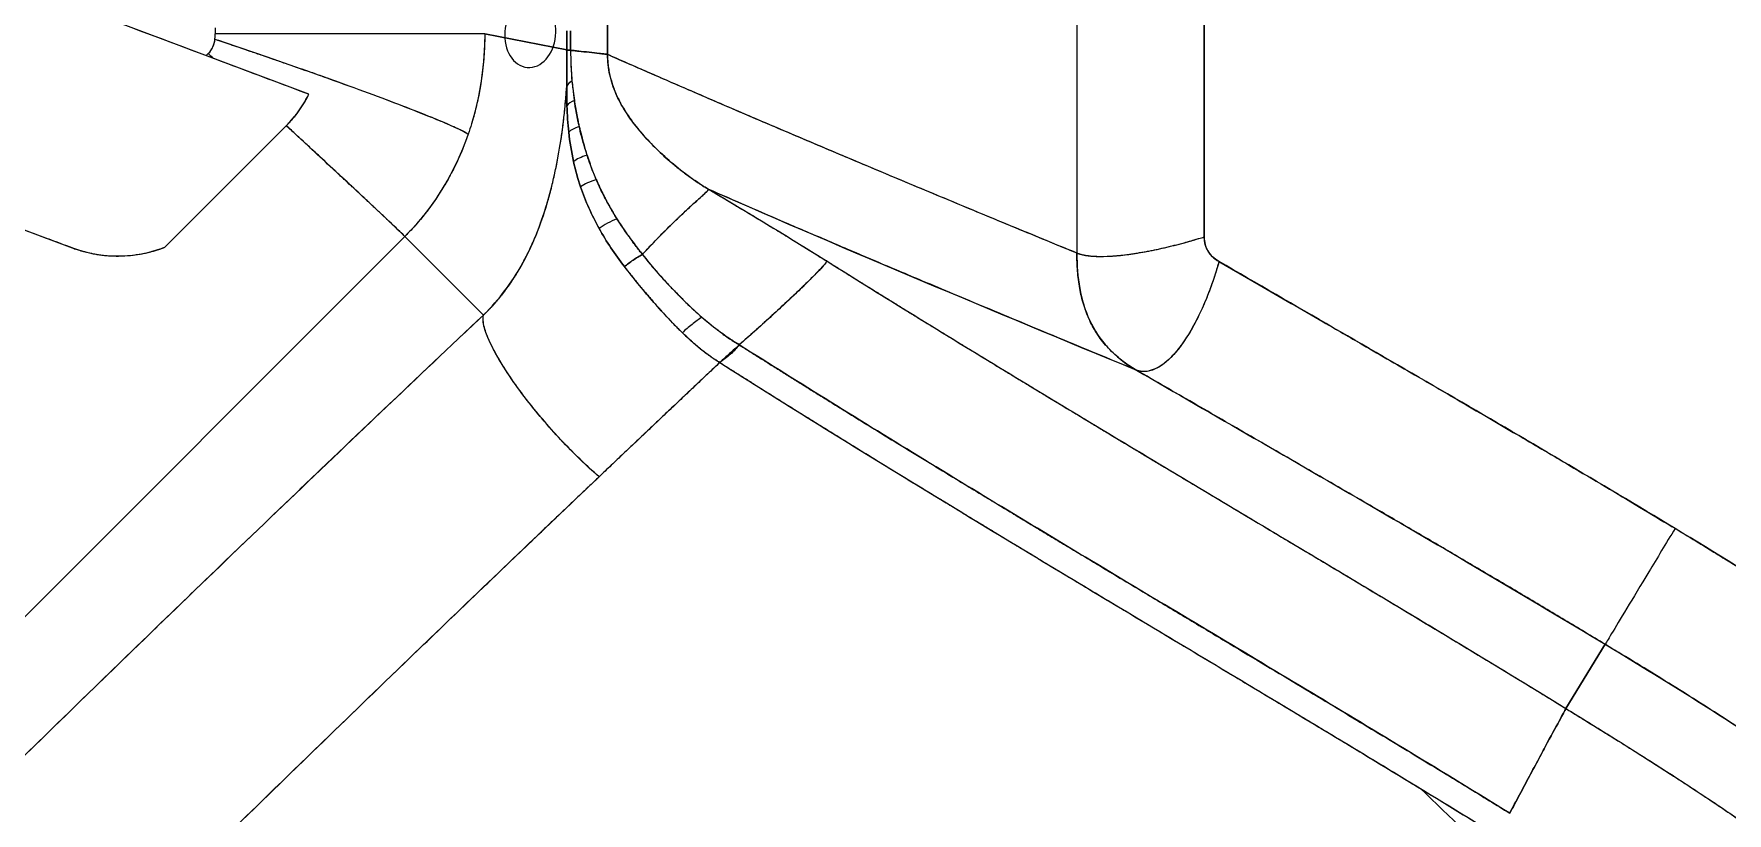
# Model space of a CAD drawing. Extents: x 956 to 1028, y 499 to 635.
# Drawn here: x 999.14 to 1011.64, y 545.14 to 550.89 of the extents above; entities that cross this region are included whole.
import ezdxf

# ---------------------------------------------------------------- set-up
doc = ezdxf.new("R2010")
doc.units = 0
doc.header["$MEASUREMENT"] = 0
doc.layers.add('1', color=4, linetype='Continuous')

# ---------------------------------------------------------------- blocks, each defined once
blk = doc.blocks.new('2026 SX')
at = {"layer": '1', "color": 3}
for p, q in [((50.941, 40.321), (50.941, 37.043)), ((50.941, 40.321), (50.941, 37.043)), ((51.881, 40.203), (51.881, 37.161)), ((51.881, 37.161), (51.881, 40.203)), ((45.27, 38.214), (42.121, 39.398)), ((47.476, 38.509), (47.476, 38.855)), ((47.476, 38.855), (47.476, 38.509)), ((44.579, 38.705), (44.579, 38.659)), ((47.176, 38.542), (46.569, 38.659)), ((46.569, 38.659), (47.176, 38.542)), ((44.512, 38.499), (44.528, 38.514)), ((45.27, 38.214), (45.264, 38.216)), ((41.206, 37.948), (43.523, 37.081)), ((45.104, 37.982), (44.207, 37.085)), ((44.207, 37.085), (45.104, 37.982)), ((45.979, 37.165), (41.78, 32.966)), ((41.78, 32.966), (45.979, 37.165)), ((46.559, 36.585), (45.979, 37.165)), ((45.979, 37.165), (46.559, 36.585)), ((51.988, 36.98), (52.286, 36.808)), ((54.841, 34.155), (54.551, 33.681)), ((54.551, 33.681), (54.841, 34.155)), ((54.552, 33.68), (54.551, 33.681))]:
    blk.add_line(p, q, dxfattribs=at)
at = {"layer": '1', "color": 1, "extrusion": (0, 0, -1)}
blk.add_ellipse((46.905, 38.661), major_axis=(-0.022, -0.249), ratio=0.752466, dxfattribs=at)
at = {"layer": '1', "color": 3}
for points, knots in [([(45.27, 38.214), (45.071, 38.289), (44.293, 38.581), (43.385, 38.922), (42.613, 39.213), (42.383, 39.299), (42.27, 39.341), (42.204, 39.366), (42.167, 39.38), (42.135, 39.392), (42.116, 39.399), (42.092, 39.408), (42.025, 39.43), (41.936, 39.449), (41.833, 39.459), (41.729, 39.46), (41.6, 39.446), (41.487, 39.414), (41.422, 39.389), (41.398, 39.379), (41.379, 39.37), (41.348, 39.357), (41.28, 39.327), (41.219, 39.301), (41.175, 39.281), (40.62, 39.039), (40.065, 38.796), (39.51, 38.554)], [0, 0, 0, 0, 0.14701, 0.573081, 0.669135, 0.716342, 0.742588, 0.752167, 0.765146, 0.770083, 0.775326, 0.779029, 0.78799, 0.823757, 0.841597, 0.859551, 0.895292, 0.931029, 0.939963, 0.943347, 0.948934, 0.954508, 0.966767, 1, 1, 1, 1.417969, 1.417969, 1.417969, 1.417969]), ([(44.577, 38.621), (44.577, 38.626), (44.578, 38.634), (44.579, 38.647), (44.579, 38.655), (44.579, 38.659)], [0, 0, 0, 0, 0.324801, 0.658051, 1, 1, 1, 1]), ([(46.569, 38.659), (46.557, 38.659), (46.533, 38.659), (46.465, 38.659), (46.42, 38.659), (46.309, 38.659), (46.244, 38.659), (46.095, 38.659), (46.012, 38.659), (45.83, 38.659), (45.732, 38.659), (45.523, 38.659), (45.412, 38.659), (45.184, 38.659), (45.065, 38.659), (44.824, 38.659), (44.701, 38.659), (44.579, 38.659)], [0, 0, 0, 0, 0.125, 0.125, 0.25, 0.25, 0.375, 0.375, 0.5, 0.5, 0.625, 0.625, 0.75, 0.75, 0.875, 0.875, 1, 1, 1, 1]), ([(46.569, 38.659), (46.557, 38.659), (46.533, 38.659), (46.465, 38.659), (46.42, 38.659), (46.309, 38.659), (46.244, 38.659), (46.095, 38.659), (46.012, 38.659), (45.83, 38.659), (45.732, 38.659), (45.523, 38.659), (45.412, 38.659), (45.184, 38.659), (45.065, 38.659), (44.824, 38.659), (44.701, 38.659), (44.579, 38.659)], [0, 0, 0, 0, 0.125, 0.125, 0.25, 0.25, 0.375, 0.375, 0.5, 0.5, 0.625, 0.625, 0.75, 0.75, 0.875, 0.875, 1, 1, 1, 1]), ([(46.569, 38.659), (46.569, 38.649), (46.569, 38.628), (46.568, 38.597), (46.567, 38.566), (46.566, 38.536), (46.564, 38.505), (46.562, 38.475), (46.559, 38.445), (46.556, 38.416), (46.553, 38.386), (46.549, 38.357), (46.544, 38.319), (46.537, 38.271), (46.526, 38.215), (46.515, 38.16), (46.502, 38.105), (46.488, 38.05), (46.477, 38.014), (46.472, 37.996)], [0, 0, 0, 0, 0.046479, 0.092646, 0.138501, 0.184046, 0.229282, 0.274212, 0.318835, 0.363155, 0.407172, 0.450888, 0.494304, 0.579623, 0.664518, 0.748996, 0.833063, 0.916728, 1, 1, 1, 1]), ([(47.176, 38.542), (47.176, 38.557), (47.176, 38.587), (47.176, 38.633), (47.176, 38.665), (47.176, 38.682)], [0, 0, 0, 0, 0.310539, 0.643872, 1, 1, 1, 1]), ([(47.176, 38.682), (47.176, 38.682), (47.176, 38.665), (47.176, 38.633), (47.176, 38.587), (47.176, 38.557), (47.176, 38.542)], [0, 0, 0, 0, 0.000315, 0.356261, 0.689484, 1, 1, 1, 1]), ([(39.513, 38.582), (40.076, 38.371), (40.64, 38.16), (41.204, 37.949), (41.425, 37.866), (42.047, 37.633), (42.757, 37.368), (43.293, 37.168), (43.436, 37.114), (43.501, 37.09), (43.523, 37.081), (43.548, 37.072), (43.577, 37.063), (43.626, 37.049), (43.687, 37.035), (43.762, 37.024), (43.838, 37.02), (43.913, 37.021), (43.988, 37.028), (44.045, 37.038), (44.084, 37.047), (44.105, 37.052), (44.125, 37.058), (44.146, 37.064), (44.167, 37.071), (44.187, 37.078), (44.2, 37.083), (44.207, 37.085)], [-0.568588, -0.568588, -0.568588, -0.568588, 0, 0, 0, 0.223168, 0.627738, 0.715644, 0.763779, 0.772612, 0.781027, 0.786042, 0.797913, 0.809827, 0.833567, 0.857398, 0.881154, 0.904928, 0.928711, 0.952473, 0.959284, 0.966083, 0.972872, 0.979654, 0.986434, 0.993215, 1, 1, 1, 1]), ([(44.528, 38.514), (44.53, 38.516), (44.534, 38.521), (44.539, 38.527), (44.545, 38.534), (44.55, 38.541), (44.554, 38.548), (44.558, 38.556), (44.562, 38.563), (44.565, 38.571), (44.568, 38.579), (44.571, 38.587), (44.573, 38.595), (44.575, 38.604), (44.576, 38.613), (44.577, 38.618), (44.577, 38.621)], [0, 0, 0, 0, 0.0735983, 0.1461368, 0.2177863, 0.2887239, 0.3591322, 0.4291979, 0.4991103, 0.5690603, 0.639238, 0.7098321, 0.7810278, 0.8530056, 0.9259404, 1, 1, 1, 1]), ([(44.577, 38.621), (44.586, 38.618), (44.604, 38.612), (44.632, 38.603), (44.66, 38.593), (44.69, 38.583), (44.722, 38.572), (44.77, 38.555), (44.839, 38.532), (44.923, 38.503), (45.01, 38.473), (45.122, 38.434), (45.256, 38.388), (45.414, 38.332), (45.614, 38.259), (45.848, 38.173), (46.04, 38.099), (46.171, 38.047), (46.253, 38.013), (46.325, 37.982), (46.368, 37.962), (46.401, 37.947), (46.417, 37.938), (46.43, 37.93), (46.437, 37.926), (46.443, 37.923), (46.446, 37.92), (46.447, 37.92)], [0, 0, 0, 0, 0.009584, 0.019602, 0.030056, 0.040946, 0.052274, 0.064039, 0.093754, 0.127402, 0.157088, 0.190316, 0.25294, 0.310507, 0.377838, 0.502483, 0.627009, 0.686414, 0.751427, 0.808072, 0.875659, 0.893938, 0.937798, 0.955996, 0.972428, 0.987096, 1, 1, 1, 1]), ([(44.577, 38.621), (44.696, 38.581), (44.812, 38.541), (45.041, 38.463), (45.152, 38.424), (45.366, 38.348), (45.469, 38.312), (45.664, 38.241), (45.756, 38.207), (45.925, 38.143), (46.003, 38.113), (46.142, 38.058), (46.203, 38.034), (46.306, 37.99), (46.348, 37.972), (46.412, 37.941), (46.435, 37.929), (46.447, 37.92)], [0, 0, 0, 0, 0.125, 0.125, 0.25, 0.25, 0.375, 0.375, 0.5, 0.5, 0.625, 0.625, 0.75, 0.75, 0.875, 0.875, 1, 1, 1, 1]), ([(47.176, 38.542), (47.176, 38.537), (47.176, 38.524), (47.176, 38.501), (47.176, 38.471), (47.176, 38.439), (47.176, 38.405), (47.175, 38.373), (47.175, 38.339), (47.175, 38.306), (47.175, 38.285), (47.175, 38.274)], [0, 0, 0, 0, 0.057389, 0.140758, 0.250123, 0.386219, 0.498739, 0.623986, 0.74932, 0.874686, 1, 1, 1, 1]), ([(47.203, 38.539), (47.201, 38.539), (47.198, 38.539), (47.194, 38.539), (47.187, 38.54), (47.18, 38.541), (47.176, 38.542)], [0, 0, 0, 0, 0.25, 0.25, 0.5, 1, 1, 1, 1]), ([(47.203, 38.538), (47.203, 38.533), (47.203, 38.521), (47.203, 38.503), (47.204, 38.484), (47.204, 38.466), (47.205, 38.447), (47.206, 38.428), (47.206, 38.409), (47.207, 38.39), (47.209, 38.37), (47.21, 38.351), (47.212, 38.331), (47.213, 38.317), (47.213, 38.311)], [0, 0, 0, 0, 0.0774094, 0.1558025, 0.2352062, 0.3156478, 0.3971553, 0.4797569, 0.5634817, 0.6483592, 0.7344193, 0.8216923, 0.9102089, 1, 1, 1, 1]), ([(47.476, 38.509), (47.468, 38.51), (47.459, 38.511), (47.439, 38.513), (47.428, 38.514), (47.392, 38.518), (47.366, 38.521), (47.313, 38.527), (47.287, 38.529), (47.251, 38.533), (47.24, 38.535), (47.219, 38.537), (47.21, 38.538), (47.203, 38.538)], [0, 0, 0, 0, 0.125, 0.125, 0.25, 0.25, 0.5, 0.5, 0.75, 0.75, 0.875, 0.875, 1, 1, 1, 1]), ([(47.203, 38.538), (47.21, 38.538), (47.219, 38.537), (47.24, 38.535), (47.251, 38.533), (47.287, 38.53), (47.313, 38.527), (47.366, 38.521), (47.392, 38.518), (47.428, 38.514), (47.439, 38.513), (47.459, 38.511), (47.468, 38.51), (47.476, 38.509)], [0, 0, 0, 0, 0.125, 0.125, 0.25, 0.25, 0.5, 0.5, 0.75, 0.75, 0.875, 0.875, 1, 1, 1, 1]), ([(48.219, 37.514), (48.188, 37.532), (48.159, 37.551), (48.104, 37.588), (48.077, 37.607), (48.002, 37.664), (47.956, 37.702), (47.871, 37.778), (47.831, 37.816), (47.757, 37.893), (47.723, 37.932), (47.66, 38.01), (47.631, 38.05), (47.579, 38.133), (47.557, 38.175), (47.519, 38.263), (47.503, 38.309), (47.482, 38.405), (47.476, 38.455), (47.476, 38.509)], [0, 0, 0, 0, 0.0625, 0.0625, 0.125, 0.125, 0.25, 0.25, 0.375, 0.375, 0.5, 0.5, 0.625, 0.625, 0.75, 0.75, 0.875, 0.875, 1, 1, 1, 1]), ([(47.476, 38.509), (47.521, 38.489), (47.614, 38.448), (47.758, 38.385), (47.926, 38.312), (48.122, 38.227), (48.411, 38.102), (48.774, 37.947), (49.2, 37.767), (49.633, 37.585), (50.059, 37.407), (50.501, 37.224), (50.789, 37.105), (50.941, 37.043)], [0, 0, 0, 0, 0.038911, 0.080578, 0.125, 0.184894, 0.25, 0.375, 0.5, 0.618108, 0.75, 0.869035, 1, 1, 1, 1]), ([(47.476, 38.509), (47.476, 38.503), (47.476, 38.492), (47.476, 38.477), (47.477, 38.46), (47.479, 38.441), (47.482, 38.412), (47.488, 38.375), (47.501, 38.319), (47.523, 38.25), (47.557, 38.174), (47.597, 38.103), (47.64, 38.037), (47.686, 37.976), (47.734, 37.919), (47.785, 37.864), (47.837, 37.81), (47.892, 37.758), (47.95, 37.708), (48.011, 37.657), (48.076, 37.608), (48.128, 37.572), (48.164, 37.548), (48.181, 37.537), (48.199, 37.526), (48.211, 37.519), (48.218, 37.515)], [0, 0, 0, 0, 0.012818, 0.023238, 0.031269, 0.047255, 0.062499, 0.093763, 0.125007, 0.185373, 0.249992, 0.312706, 0.375549, 0.43815, 0.500585, 0.563025, 0.625519, 0.688092, 0.750733, 0.813306, 0.875784, 0.938267, 0.954485, 0.969513, 0.982244, 1, 1, 1, 1]), ([(47.476, 38.509), (47.53, 38.485), (47.639, 38.437), (47.804, 38.365), (47.97, 38.293), (48.138, 38.22), (48.391, 38.111), (48.733, 37.964), (49.195, 37.769), (49.713, 37.551), (50.305, 37.305), (50.722, 37.133), (50.941, 37.043)], [0, 0, 0, 0, 0.047177, 0.094743, 0.142699, 0.191045, 0.239782, 0.361843, 0.487573, 0.639615, 0.810424, 1, 1, 1, 1]), ([(46.559, 36.585), (46.565, 36.59), (46.576, 36.6), (46.591, 36.615), (46.607, 36.631), (46.623, 36.648), (46.638, 36.664), (46.653, 36.682), (46.668, 36.699), (46.683, 36.717), (46.697, 36.735), (46.712, 36.753), (46.726, 36.772), (46.74, 36.792), (46.754, 36.811), (46.767, 36.831), (46.781, 36.852), (46.794, 36.872), (46.807, 36.893), (46.82, 36.915), (46.833, 36.937), (46.859, 36.984), (46.897, 37.058), (46.943, 37.16), (46.983, 37.266), (47.019, 37.372), (47.051, 37.481), (47.078, 37.59), (47.102, 37.702), (47.122, 37.812), (47.14, 37.927), (47.152, 38.024), (47.161, 38.11), (47.168, 38.187), (47.172, 38.243), (47.174, 38.274)], [0, 0, 0, 0, 0.012102, 0.024275, 0.036523, 0.048849, 0.061256, 0.073746, 0.086323, 0.098989, 0.111748, 0.124602, 0.137553, 0.150604, 0.163757, 0.177015, 0.19038, 0.203854, 0.217439, 0.231138, 0.244951, 0.258882, 0.319353, 0.382297, 0.442105, 0.504723, 0.564316, 0.62731, 0.686719, 0.750611, 0.809224, 0.874824, 0.90854, 0.950158, 1, 1, 1, 1]), ([(47.213, 38.311), (47.214, 38.303), (47.216, 38.288), (47.218, 38.265), (47.221, 38.242), (47.224, 38.218), (47.227, 38.193), (47.229, 38.176), (47.231, 38.168)], [0, 0, 0, 0, 0.1540498, 0.312976, 0.4769052, 0.645966, 0.8202878, 1, 1, 1, 1]), ([(45.104, 37.982), (45.109, 37.987), (45.117, 37.996), (45.13, 38.009), (45.142, 38.023), (45.155, 38.037), (45.166, 38.051), (45.178, 38.066), (45.189, 38.08), (45.203, 38.099), (45.219, 38.124), (45.238, 38.153), (45.255, 38.183), (45.265, 38.203), (45.27, 38.214)], [0, 0, 0, 0, 0.065351, 0.130432, 0.19527, 0.259893, 0.324331, 0.388611, 0.452763, 0.516814, 0.638282, 0.759165, 0.879668, 1, 1, 1, 1]), ([(45.104, 37.982), (45.108, 37.987), (45.117, 37.995), (45.129, 38.008), (45.141, 38.022), (45.153, 38.035), (45.164, 38.049), (45.176, 38.063), (45.186, 38.077), (45.2, 38.096), (45.217, 38.12), (45.236, 38.151), (45.254, 38.182), (45.265, 38.203), (45.27, 38.214)], [0, 0, 0, 0, 0.0632469, 0.126216, 0.188932, 0.2514201, 0.3137057, 0.3758145, 0.4377723, 0.4996052, 0.6252804, 0.7504186, 0.8752485, 1, 1, 1, 1]), ([(47.231, 38.168), (47.232, 38.16), (47.234, 38.144), (47.238, 38.12), (47.243, 38.093), (47.248, 38.066), (47.254, 38.037), (47.26, 38.006), (47.264, 37.986), (47.267, 37.975)], [0, 0, 0, 0, 0.118338, 0.244529, 0.378763, 0.521236, 0.672142, 0.831669, 1, 1, 1, 1]), ([(47.267, 37.975), (47.265, 37.985), (47.26, 38.004), (47.255, 38.032), (47.249, 38.058), (47.245, 38.084), (47.24, 38.109), (47.236, 38.13), (47.233, 38.15), (47.232, 38.162), (47.231, 38.168)], [0, 0, 0, 0, 0.152803, 0.299084, 0.438963, 0.572566, 0.700021, 0.821461, 0.905429, 1, 1, 1, 1]), ([(45.979, 37.165), (45.978, 37.166), (45.976, 37.168), (45.973, 37.171), (45.969, 37.175), (45.965, 37.179), (45.961, 37.183), (45.957, 37.187), (45.952, 37.192), (45.947, 37.197), (45.941, 37.202), (45.935, 37.207), (45.929, 37.213), (45.923, 37.219), (45.916, 37.226), (45.909, 37.232), (45.902, 37.239), (45.894, 37.246), (45.887, 37.254), (45.878, 37.262), (45.87, 37.27), (45.861, 37.278), (45.852, 37.287), (45.843, 37.295), (45.833, 37.305), (45.823, 37.314), (45.813, 37.324), (45.802, 37.334), (45.791, 37.344), (45.78, 37.354), (45.768, 37.365), (45.757, 37.376), (45.745, 37.387), (45.732, 37.399), (45.72, 37.411), (45.707, 37.423), (45.691, 37.438), (45.672, 37.455), (45.65, 37.476), (45.627, 37.497), (45.603, 37.52), (45.578, 37.543), (45.552, 37.567), (45.526, 37.591), (45.498, 37.617), (45.47, 37.643), (45.441, 37.67), (45.411, 37.698), (45.38, 37.727), (45.349, 37.756), (45.316, 37.786), (45.283, 37.817), (45.249, 37.849), (45.214, 37.881), (45.178, 37.914), (45.141, 37.948), (45.117, 37.971), (45.104, 37.982)], [0, 0, 0, 0, 0.014005, 0.028027, 0.042065, 0.056121, 0.070193, 0.084281, 0.098386, 0.112508, 0.126646, 0.1408, 0.154971, 0.169158, 0.183361, 0.197581, 0.211816, 0.226068, 0.240336, 0.25462, 0.268921, 0.283237, 0.29757, 0.311918, 0.326283, 0.340664, 0.35506, 0.369473, 0.383902, 0.398348, 0.412809, 0.427286, 0.44178, 0.456289, 0.470815, 0.485357, 0.499915, 0.522935, 0.546164, 0.569602, 0.593249, 0.617104, 0.641167, 0.66544, 0.689921, 0.714612, 0.739511, 0.764619, 0.789936, 0.815462, 0.841197, 0.867141, 0.893294, 0.919657, 0.946229, 0.97301, 1, 1, 1, 1]), ([(45.979, 37.165), (45.962, 37.182), (45.929, 37.214), (45.832, 37.305), (45.769, 37.365), (45.617, 37.507), (45.527, 37.59), (45.329, 37.774), (45.22, 37.875), (45.104, 37.982)], [0, 0, 0, 0, 0.25, 0.25, 0.5, 0.5, 0.75, 0.75, 1, 1, 1, 1]), ([(46.447, 37.92), (46.444, 37.911), (46.437, 37.893), (46.427, 37.866), (46.418, 37.841), (46.408, 37.816), (46.398, 37.793), (46.389, 37.771), (46.379, 37.75), (46.37, 37.729), (46.347, 37.681), (46.31, 37.607), (46.253, 37.51), (46.193, 37.418), (46.14, 37.347), (46.098, 37.296), (46.069, 37.261), (46.04, 37.228), (46.01, 37.196), (45.989, 37.175), (45.979, 37.165)], [0, 0, 0, 0, 0.032645, 0.064169, 0.094579, 0.123881, 0.152082, 0.179188, 0.205204, 0.230134, 0.253983, 0.385549, 0.505348, 0.633145, 0.752205, 0.802922, 0.853045, 0.902589, 0.951569, 1, 1, 1, 1]), ([(46.447, 37.92), (46.422, 37.848), (46.394, 37.778), (46.33, 37.644), (46.295, 37.579), (46.217, 37.453), (46.175, 37.392), (46.083, 37.275), (46.033, 37.219), (45.979, 37.165)], [0, 0, 0, 0, 0.25, 0.25, 0.5, 0.5, 0.75, 0.75, 1, 1, 1, 1]), ([(47.267, 37.975), (47.269, 37.966), (47.274, 37.945), (47.283, 37.91), (47.295, 37.863), (47.309, 37.813), (47.32, 37.778), (47.325, 37.764)], [0, 0, 0, 0, 0.125104, 0.291387, 0.499995, 0.788296, 1, 1, 1, 1]), ([(47.325, 37.764), (47.323, 37.769), (47.32, 37.78), (47.308, 37.818), (47.29, 37.878), (47.275, 37.938), (47.268, 37.971), (47.267, 37.975)], [0, 0, 0, 0, 0.076942, 0.15591, 0.550899, 0.937361, 1, 1, 1, 1]), ([(47.325, 37.764), (47.328, 37.754), (47.334, 37.736), (47.344, 37.708), (47.353, 37.682), (47.363, 37.656), (47.373, 37.632), (47.383, 37.608), (47.389, 37.592), (47.393, 37.584)], [0, 0, 0, 0, 0.154825, 0.305847, 0.45294, 0.595994, 0.734912, 0.869606, 1, 1, 1, 1]), ([(47.393, 37.584), (47.389, 37.593), (47.382, 37.61), (47.367, 37.646), (47.347, 37.697), (47.333, 37.74), (47.325, 37.764)], [0, 0, 0, 0, 0.142806, 0.285139, 0.614402, 1, 1, 1, 1]), ([(47.393, 37.584), (47.396, 37.576), (47.404, 37.558), (47.416, 37.532), (47.428, 37.506), (47.441, 37.48), (47.454, 37.454), (47.468, 37.427), (47.482, 37.401), (47.497, 37.375), (47.513, 37.348), (47.528, 37.322), (47.539, 37.304), (47.545, 37.295)], [0, 0, 0, 0, 0.087775, 0.176228, 0.26534, 0.355091, 0.445466, 0.536447, 0.628022, 0.720176, 0.812897, 0.906175, 1, 1, 1, 1]), ([(47.545, 37.295), (47.542, 37.301), (47.535, 37.311), (47.521, 37.335), (47.501, 37.368), (47.477, 37.411), (47.454, 37.454), (47.432, 37.497), (47.412, 37.541), (47.399, 37.57), (47.393, 37.584)], [0, 0, 0, 0, 0.056696, 0.106273, 0.256328, 0.406034, 0.555331, 0.704149, 0.852404, 1, 1, 1, 1]), ([(47.733, 37.032), (47.756, 37.057), (47.781, 37.083), (47.833, 37.138), (47.86, 37.166), (47.915, 37.221), (47.943, 37.249), (47.998, 37.302), (48.025, 37.327), (48.075, 37.374), (48.098, 37.396), (48.141, 37.434), (48.159, 37.45), (48.189, 37.478), (48.201, 37.489), (48.216, 37.505), (48.219, 37.511), (48.218, 37.515)], [0, 0, 0, 0, 0.125, 0.125, 0.25, 0.25, 0.375, 0.375, 0.5, 0.5, 0.625, 0.625, 0.75, 0.75, 0.875, 0.875, 1, 1, 1, 1]), ([(48.219, 37.514), (48.219, 37.514), (48.219, 37.513), (48.219, 37.511), (48.219, 37.509), (48.218, 37.507), (48.216, 37.504), (48.213, 37.501), (48.21, 37.497), (48.206, 37.493), (48.2, 37.487), (48.194, 37.481), (48.182, 37.47), (48.163, 37.453), (48.136, 37.429), (48.111, 37.407), (48.091, 37.389), (48.075, 37.374), (48.062, 37.362), (48.048, 37.349), (48.033, 37.335), (48.018, 37.321), (48.003, 37.307), (47.987, 37.291), (47.97, 37.275), (47.954, 37.259), (47.936, 37.242), (47.919, 37.225), (47.901, 37.207), (47.883, 37.189), (47.864, 37.17), (47.846, 37.151), (47.828, 37.132), (47.815, 37.119), (47.809, 37.113)], [0, 0, 0, 0, 0.017597, 0.036661, 0.057156, 0.07905, 0.10231, 0.126907, 0.152812, 0.180004, 0.208462, 0.238173, 0.269129, 0.350089, 0.41878, 0.475776, 0.521381, 0.546654, 0.572343, 0.598441, 0.624943, 0.651839, 0.679118, 0.706768, 0.734775, 0.763123, 0.791794, 0.820771, 0.850035, 0.879567, 0.909347, 0.939358, 0.969581, 1, 1, 1, 1]), ([(48.219, 37.514), (48.228, 37.509), (48.245, 37.499), (48.27, 37.484), (48.295, 37.469), (48.32, 37.455), (48.344, 37.44), (48.368, 37.426), (48.392, 37.411), (48.443, 37.381), (48.521, 37.335), (48.628, 37.27), (48.737, 37.204), (48.825, 37.15), (48.888, 37.111), (48.928, 37.087), (48.967, 37.062), (49.007, 37.038), (49.047, 37.013), (49.073, 36.996), (49.087, 36.988)], [0, 0, 0, 0, 0.0291523, 0.0579168, 0.0862977, 0.1142992, 0.1419262, 0.1691834, 0.1960763, 0.2226104, 0.3413588, 0.4576068, 0.5847248, 0.7127579, 0.7594058, 0.8064888, 0.8540492, 0.9021282, 0.9507657, 1, 1, 1, 1]), ([(51.38, 36.178), (51.281, 36.219), (51.087, 36.299), (50.803, 36.417), (50.533, 36.529), (50.277, 36.636), (50.035, 36.737), (49.763, 36.852), (49.461, 36.979), (49.131, 37.12), (48.814, 37.255), (48.512, 37.386), (48.315, 37.472), (48.219, 37.514)], [0, 0, 0, 0, 0.0946, 0.184615, 0.270104, 0.351128, 0.427741, 0.5, 0.609133, 0.713628, 0.813558, 0.908992, 1, 1, 1, 1]), ([(47.545, 37.295), (47.548, 37.29), (47.557, 37.277), (47.571, 37.255), (47.588, 37.228), (47.61, 37.197), (47.638, 37.157), (47.67, 37.114), (47.702, 37.071), (47.723, 37.044), (47.733, 37.032)], [0, 0, 0, 0, 0.062541, 0.143777, 0.243739, 0.362457, 0.499962, 0.692622, 0.859325, 1, 1, 1, 1]), ([(47.733, 37.032), (47.728, 37.039), (47.716, 37.053), (47.698, 37.077), (47.675, 37.107), (47.65, 37.141), (47.622, 37.18), (47.594, 37.22), (47.567, 37.26), (47.552, 37.284), (47.545, 37.295)], [0, 0, 0, 0, 0.075348, 0.167942, 0.277761, 0.420356, 0.5555, 0.727509, 0.87566, 1, 1, 1, 1]), ([(50.941, 37.043), (50.943, 37.042), (50.948, 37.04), (50.955, 37.037), (50.962, 37.035), (50.97, 37.033), (50.978, 37.031), (50.987, 37.029), (50.996, 37.027), (51.005, 37.025), (51.014, 37.024), (51.024, 37.023), (51.034, 37.022), (51.044, 37.02), (51.055, 37.02), (51.066, 37.019), (51.077, 37.018), (51.115, 37.017), (51.188, 37.018), (51.306, 37.029), (51.437, 37.05), (51.542, 37.071), (51.615, 37.088), (51.651, 37.097), (51.688, 37.106), (51.726, 37.116), (51.764, 37.127), (51.802, 37.138), (51.841, 37.149), (51.867, 37.157), (51.881, 37.161)], [0, 0, 0, 0, 0.015866, 0.031688, 0.047469, 0.063209, 0.078911, 0.094576, 0.110206, 0.125803, 0.141368, 0.156902, 0.172409, 0.187888, 0.203343, 0.218774, 0.234183, 0.249573, 0.372179, 0.495721, 0.617982, 0.743926, 0.774721, 0.80584, 0.837297, 0.8691, 0.90126, 0.93379, 0.966699, 1, 1, 1, 1]), ([(50.941, 37.043), (50.943, 37.042), (50.947, 37.04), (50.954, 37.038), (50.96, 37.036), (50.965, 37.034), (50.973, 37.032), (50.986, 37.029), (51.01, 37.024), (51.043, 37.02), (51.103, 37.017), (51.19, 37.018), (51.31, 37.03), (51.443, 37.051), (51.562, 37.075), (51.659, 37.099), (51.72, 37.114), (51.769, 37.128), (51.804, 37.139), (51.842, 37.15), (51.867, 37.157), (51.881, 37.161)], [0, 0, 0, 0, 0.015665, 0.029744, 0.042243, 0.053168, 0.062523, 0.093359, 0.125024, 0.188038, 0.250031, 0.37446, 0.499822, 0.624813, 0.749814, 0.813035, 0.874888, 0.90432, 0.937379, 0.965462, 1, 1, 1, 1]), ([(43.523, 37.081), (43.529, 37.079), (43.539, 37.075), (43.555, 37.07), (43.573, 37.064), (43.594, 37.058), (43.642, 37.045), (43.708, 37.031), (43.791, 37.022), (43.87, 37.019), (43.953, 37.024), (44.022, 37.034), (44.074, 37.044), (44.108, 37.053), (44.141, 37.062), (44.174, 37.073), (44.196, 37.081), (44.207, 37.085)], [0, 0, 0, 0, 0.02478, 0.048486, 0.071123, 0.106883, 0.142565, 0.285553, 0.392812, 0.499888, 0.624913, 0.750022, 0.800092, 0.850058, 0.899987, 0.949946, 1, 1, 1, 1]), ([(44.115, 37.055), (44.126, 37.058), (44.157, 37.066), (44.187, 37.078), (44.207, 37.085)], [0, 0, 0, 0, 0.334791, 1, 1, 1, 1]), ([(47.733, 37.032), (47.71, 37.019), (47.687, 37.005), (47.642, 36.974), (47.62, 36.958), (47.6, 36.942)], [0, 0, 0, 0, 0.5, 0.5, 1, 1, 1, 1]), ([(47.6, 36.942), (47.62, 36.958), (47.642, 36.974), (47.687, 37.005), (47.71, 37.019), (47.733, 37.032)], [0, 0, 0, 0, 0.5, 0.5, 1, 1, 1, 1]), ([(47.733, 37.032), (47.738, 37.026), (47.748, 37.013), (47.764, 36.993), (47.78, 36.973), (47.797, 36.952), (47.815, 36.931), (47.843, 36.9), (47.884, 36.853), (47.939, 36.794), (47.997, 36.734), (48.046, 36.686), (48.087, 36.646), (48.118, 36.618), (48.146, 36.592), (48.164, 36.576), (48.173, 36.569)], [0, 0, 0, 0, 0.038692, 0.078573, 0.119644, 0.161906, 0.205361, 0.250012, 0.358221, 0.500004, 0.622273, 0.749994, 0.821225, 0.886646, 0.946247, 1, 1, 1, 1]), ([(47.733, 37.032), (47.798, 36.949), (47.868, 36.869), (47.979, 36.753), (48.016, 36.714), (48.093, 36.64), (48.133, 36.604), (48.173, 36.569)], [0, 0, 0, 0, 0.5, 0.5, 0.75, 0.75, 1, 1, 1, 1]), ([(50.941, 37.043), (50.941, 36.952), (50.947, 36.865), (50.977, 36.699), (51, 36.62), (51.069, 36.473), (51.113, 36.405), (51.228, 36.282), (51.297, 36.226), (51.38, 36.178)], [0, 0, 0, 0, 0.25, 0.25, 0.5, 0.5, 0.75, 0.75, 1, 1, 1, 1]), ([(51.38, 36.178), (51.375, 36.182), (51.365, 36.187), (51.346, 36.199), (51.314, 36.219), (51.252, 36.265), (51.171, 36.338), (51.106, 36.42), (51.063, 36.49), (51.035, 36.544), (51.011, 36.601), (50.99, 36.66), (50.974, 36.72), (50.961, 36.783), (50.952, 36.845), (50.945, 36.91), (50.942, 36.963), (50.941, 37), (50.941, 37.022), (50.941, 37.036), (50.941, 37.043)], [0, 0, 0, 0, 0.018525, 0.031218, 0.062396, 0.124768, 0.249524, 0.374547, 0.437257, 0.499895, 0.56232, 0.624719, 0.691157, 0.749949, 0.814788, 0.875098, 0.937586, 0.962563, 0.980851, 1, 1, 1, 1]), ([(47.6, 36.942), (47.606, 36.935), (47.618, 36.919), (47.636, 36.896), (47.654, 36.873), (47.673, 36.85), (47.691, 36.827), (47.71, 36.804), (47.729, 36.781), (47.748, 36.759), (47.768, 36.736), (47.787, 36.713), (47.809, 36.688), (47.833, 36.66), (47.858, 36.633), (47.885, 36.603), (47.916, 36.569), (47.951, 36.532), (47.982, 36.5), (48.007, 36.475), (48.022, 36.46), (48.028, 36.454)], [0, 0, 0, 0, 0.045931, 0.091861, 0.137791, 0.183721, 0.229652, 0.275583, 0.321513, 0.367444, 0.413375, 0.459305, 0.505236, 0.567395, 0.629553, 0.672561, 0.75299, 0.837485, 0.906819, 0.960991, 1, 1, 1, 1]), ([(48.028, 36.454), (47.989, 36.492), (47.951, 36.532), (47.877, 36.611), (47.84, 36.652), (47.733, 36.775), (47.665, 36.859), (47.6, 36.942)], [0, 0, 0, 0, 0.25, 0.25, 0.5, 0.5, 1, 1, 1, 1]), ([(49.094, 36.984), (49.094, 36.98), (49.089, 36.972), (49.069, 36.948), (49.055, 36.932), (49.018, 36.894), (48.996, 36.872), (48.945, 36.821), (48.917, 36.793), (48.855, 36.734), (48.821, 36.702), (48.75, 36.636), (48.713, 36.602), (48.638, 36.533), (48.599, 36.498), (48.523, 36.43), (48.485, 36.396), (48.448, 36.364)], [0, 0, 0, 0, 0.125, 0.125, 0.25, 0.25, 0.375, 0.375, 0.5, 0.5, 0.625, 0.625, 0.75, 0.75, 0.875, 0.875, 1, 1, 1, 1]), ([(49.094, 36.984), (49.094, 36.98), (49.089, 36.972), (49.069, 36.948), (49.055, 36.933), (49.019, 36.894), (48.997, 36.872), (48.946, 36.822), (48.918, 36.794), (48.856, 36.735), (48.822, 36.703), (48.752, 36.638), (48.715, 36.604), (48.64, 36.535), (48.602, 36.5), (48.525, 36.432), (48.487, 36.398), (48.451, 36.367)], [0, 0, 0, 0, 0.125, 0.125, 0.25, 0.25, 0.375, 0.375, 0.5, 0.5, 0.625, 0.625, 0.75, 0.75, 0.875, 0.875, 1, 1, 1, 1]), ([(49.094, 36.984), (49.117, 36.969), (49.164, 36.94), (49.234, 36.896), (49.304, 36.852), (49.375, 36.808), (49.446, 36.764), (49.518, 36.72), (49.59, 36.675), (49.662, 36.63), (49.735, 36.585), (49.808, 36.54), (49.882, 36.495), (49.956, 36.45), (50.03, 36.404), (50.105, 36.358), (50.18, 36.313), (50.256, 36.267), (50.331, 36.22), (50.408, 36.174), (50.484, 36.127), (50.561, 36.081), (50.639, 36.034), (50.716, 35.987), (50.795, 35.94), (50.873, 35.892), (50.952, 35.845), (51.031, 35.797), (51.111, 35.749), (51.191, 35.701), (51.271, 35.652), (51.352, 35.604), (51.433, 35.555), (51.515, 35.506), (51.597, 35.457), (51.679, 35.408), (51.781, 35.347), (51.902, 35.275), (52.044, 35.19), (52.188, 35.104), (52.334, 35.017), (52.481, 34.929), (52.63, 34.84), (52.781, 34.75), (52.934, 34.659), (53.088, 34.566), (53.244, 34.473), (53.401, 34.378), (53.561, 34.283), (53.722, 34.185), (53.884, 34.087), (54.049, 33.988), (54.215, 33.887), (54.382, 33.785), (54.494, 33.716), (54.551, 33.681)], [0, 0, 0, 0, 0.013545, 0.027134, 0.040765, 0.054439, 0.068156, 0.081917, 0.09572, 0.109567, 0.123457, 0.13739, 0.151367, 0.165387, 0.17945, 0.193557, 0.207708, 0.221902, 0.236141, 0.250423, 0.264749, 0.279119, 0.293533, 0.307991, 0.322493, 0.33704, 0.351631, 0.366266, 0.380946, 0.395671, 0.41044, 0.425254, 0.440113, 0.455017, 0.469966, 0.484961, 0.500001, 0.525501, 0.551265, 0.577294, 0.603588, 0.630147, 0.656974, 0.684067, 0.711429, 0.73906, 0.766961, 0.795132, 0.823575, 0.852291, 0.881281, 0.910546, 0.940086, 0.969904, 1, 1, 1, 1]), ([(49.094, 36.984), (49.522, 36.715), (49.96, 36.446), (50.851, 35.905), (51.304, 35.633), (52.22, 35.085), (52.683, 34.809), (53.614, 34.251), (54.083, 33.969), (54.551, 33.681)], [0, 0, 0, 0, 0.25, 0.25, 0.5, 0.5, 0.75, 0.75, 1, 1, 1, 1]), ([(51.99, 36.98), (51.988, 36.974), (51.985, 36.962), (51.98, 36.947), (51.975, 36.929), (51.969, 36.91), (51.96, 36.879), (51.947, 36.841), (51.926, 36.781), (51.898, 36.707), (51.849, 36.595), (51.783, 36.467), (51.699, 36.34), (51.612, 36.245), (51.543, 36.196), (51.489, 36.174), (51.457, 36.168), (51.432, 36.167), (51.417, 36.168), (51.404, 36.171), (51.393, 36.174), (51.385, 36.177), (51.38, 36.178)], [0, 0, 0, 0, 0.012328, 0.022749, 0.031272, 0.047667, 0.06252, 0.093215, 0.12505, 0.188201, 0.250065, 0.374984, 0.499908, 0.622578, 0.749944, 0.811169, 0.874955, 0.90659, 0.937478, 0.954519, 0.97535, 1, 1, 1, 1]), ([(51.99, 36.98), (51.971, 36.917), (51.933, 36.793), (51.862, 36.621), (51.785, 36.47), (51.702, 36.345), (51.618, 36.251), (51.54, 36.191), (51.494, 36.18), (51.474, 36.174)], [0, 0, 0, 0, 0.15186, 0.299497, 0.444702, 0.589306, 0.73507, 0.883583, 1, 1, 1, 1]), ([(55.357, 35.01), (54.8, 35.346), (54.24, 35.675), (53.116, 36.329), (52.552, 36.654), (51.99, 36.98)], [0, 0, 0, 0, 0.5, 0.5, 1, 1, 1, 1]), ([(52.286, 36.808), (52.444, 36.717), (52.699, 36.569), (53.091, 36.343), (53.442, 36.139), (53.829, 35.914), (54.202, 35.696), (54.544, 35.495), (54.838, 35.321), (55.09, 35.17), (55.255, 35.071), (55.336, 35.022)], [0, 0, 0, 0, 0.154837, 0.24998, 0.383488, 0.499966, 0.63006, 0.749982, 0.836552, 0.919891, 1, 1, 1, 1]), ([(34.919, 24.915), (34.946, 24.943), (34.999, 25), (35.079, 25.085), (35.159, 25.17), (35.239, 25.255), (35.319, 25.34), (35.399, 25.425), (35.479, 25.51), (35.559, 25.595), (35.64, 25.68), (35.72, 25.765), (35.8, 25.85), (35.881, 25.934), (35.961, 26.019), (36.041, 26.104), (36.122, 26.189), (36.203, 26.274), (36.283, 26.358), (36.364, 26.443), (36.445, 26.528), (36.525, 26.612), (36.606, 26.697), (36.687, 26.782), (36.768, 26.866), (36.849, 26.951), (36.93, 27.035), (37.011, 27.12), (37.092, 27.204), (37.173, 27.289), (37.255, 27.373), (37.336, 27.458), (37.417, 27.542), (37.499, 27.626), (37.58, 27.711), (37.662, 27.795), (37.954, 28.098), (38.459, 28.617), (39.179, 29.354), (39.903, 30.087), (40.63, 30.819), (41.361, 31.55), (42.095, 32.277), (42.832, 33.002), (43.383, 33.54), (43.746, 33.893), (43.921, 34.063), (44.096, 34.232), (44.271, 34.402), (44.447, 34.571), (44.622, 34.74), (44.798, 34.909), (44.974, 35.077), (45.149, 35.245), (45.325, 35.414), (45.501, 35.582), (45.677, 35.749), (45.854, 35.917), (46.03, 36.084), (46.206, 36.251), (46.383, 36.418), (46.501, 36.529), (46.559, 36.585)], [0, 0, 0, 0, 0.0071986, 0.0143934, 0.0215847, 0.0287723, 0.0359565, 0.0431372, 0.0503145, 0.0574886, 0.0646594, 0.071827, 0.0789916, 0.0861531, 0.0933116, 0.1004672, 0.10762, 0.11477, 0.1219172, 0.1290619, 0.136204, 0.1433435, 0.1504807, 0.1576154, 0.1647479, 0.1718781, 0.1790061, 0.1861321, 0.193256, 0.2003779, 0.207498, 0.2146162, 0.2217326, 0.2288473, 0.2359604, 0.243072, 0.250182, 0.3124552, 0.3746061, 0.436681, 0.4987263, 0.5609611, 0.6232023, 0.6854967, 0.7478913, 0.7626517, 0.7774178, 0.7921901, 0.8069692, 0.8217559, 0.8365507, 0.8513541, 0.8661669, 0.8809895, 0.8958227, 0.910667, 0.9255231, 0.9403914, 0.9552727, 0.9701675, 0.9850764, 1, 1, 1, 1]), ([(47.413, 35.391), (47.36, 35.437), (47.305, 35.488), (47.195, 35.597), (47.139, 35.654), (47.032, 35.772), (46.981, 35.833), (46.883, 35.954), (46.837, 36.014), (46.754, 36.131), (46.717, 36.187), (46.653, 36.293), (46.627, 36.342), (46.586, 36.431), (46.571, 36.47), (46.556, 36.537), (46.554, 36.564), (46.559, 36.585)], [0, 0, 0, 0, 0.125, 0.125, 0.25, 0.25, 0.375, 0.375, 0.5, 0.5, 0.625, 0.625, 0.75, 0.75, 0.875, 0.875, 1, 1, 1, 1]), ([(48.173, 36.569), (48.149, 36.553), (48.124, 36.535), (48.075, 36.496), (48.05, 36.475), (48.028, 36.454)], [0, 0, 0, 0, 0.5, 0.5, 1, 1, 1, 1]), ([(48.173, 36.569), (48.149, 36.553), (48.124, 36.535), (48.075, 36.496), (48.05, 36.475), (48.028, 36.454)], [0, 0, 0, 0, 0.5, 0.5, 1, 1, 1, 1]), ([(48.173, 36.569), (48.218, 36.53), (48.263, 36.493), (48.333, 36.442), (48.357, 36.425), (48.403, 36.394), (48.427, 36.38), (48.451, 36.367)], [0, 0, 0, 0, 0.5, 0.5, 0.75, 0.75, 1, 1, 1, 1]), ([(48.177, 36.565), (48.182, 36.561), (48.193, 36.552), (48.208, 36.539), (48.223, 36.526), (48.236, 36.515), (48.249, 36.505), (48.261, 36.495), (48.273, 36.486), (48.283, 36.478), (48.293, 36.471), (48.301, 36.464), (48.316, 36.453), (48.341, 36.434), (48.373, 36.413), (48.402, 36.393), (48.425, 36.379), (48.438, 36.37), (48.444, 36.367)], [0, 0, 0, 0, 0.061509, 0.119903, 0.175165, 0.227271, 0.276197, 0.321914, 0.36439, 0.40359, 0.439478, 0.472019, 0.501176, 0.607132, 0.750968, 0.849293, 0.932534, 1, 1, 1, 1]), ([(47.413, 35.391), (47.367, 35.431), (47.32, 35.474), (47.225, 35.566), (47.178, 35.614), (47.084, 35.714), (47.039, 35.766), (46.951, 35.869), (46.908, 35.922), (46.829, 36.025), (46.793, 36.076), (46.726, 36.174), (46.696, 36.221), (46.644, 36.31), (46.622, 36.352), (46.588, 36.428), (46.575, 36.462), (46.567, 36.492)], [0, 0, 0, 0, 0.125, 0.125, 0.25, 0.25, 0.375, 0.375, 0.5, 0.5, 0.625, 0.625, 0.75, 0.75, 0.875, 0.875, 1, 1, 1, 1]), ([(48.304, 36.234), (48.3, 36.237), (48.291, 36.242), (48.277, 36.251), (48.263, 36.26), (48.248, 36.27), (48.228, 36.285), (48.199, 36.306), (48.164, 36.333), (48.128, 36.362), (48.098, 36.388), (48.072, 36.412), (48.05, 36.433), (48.035, 36.447), (48.028, 36.454)], [0, 0, 0, 0, 0.045721, 0.093571, 0.143599, 0.195866, 0.250443, 0.36138, 0.500297, 0.623709, 0.749819, 0.831127, 0.91449, 1, 1, 1, 1]), ([(48.303, 36.233), (48.28, 36.248), (48.256, 36.264), (48.209, 36.297), (48.186, 36.315), (48.116, 36.371), (48.072, 36.412), (48.028, 36.454)], [0, 0, 0, 0, 0.25, 0.25, 0.5, 0.5, 1, 1, 1, 1]), ([(48.448, 36.364), (48.425, 36.344), (48.401, 36.323), (48.352, 36.278), (48.327, 36.256), (48.304, 36.234)], [0, 0, 0, 0, 0.5, 0.5, 1, 1, 1, 1]), ([(48.448, 36.364), (48.43, 36.342), (48.408, 36.318), (48.359, 36.274), (48.332, 36.253), (48.304, 36.234)], [0, 0, 0, 0, 0.5, 0.5, 1, 1, 1, 1]), ([(48.448, 36.364), (48.472, 36.35), (48.52, 36.319), (48.592, 36.274), (48.666, 36.227), (48.742, 36.18), (48.82, 36.131), (48.899, 36.082), (48.98, 36.031), (49.063, 35.98), (49.148, 35.927), (49.234, 35.874), (49.322, 35.819), (49.412, 35.764), (49.503, 35.708), (49.596, 35.65), (49.692, 35.592), (49.788, 35.533), (49.887, 35.473), (49.988, 35.411), (50.09, 35.349), (50.194, 35.286), (50.3, 35.222), (50.408, 35.157), (50.517, 35.09), (50.629, 35.023), (50.742, 34.955), (50.857, 34.885), (50.974, 34.815), (51.093, 34.744), (51.213, 34.671), (51.336, 34.598), (51.516, 34.49), (51.749, 34.35), (52.031, 34.181), (52.3, 34.02), (52.557, 33.866), (52.801, 33.72), (53.031, 33.581), (53.248, 33.45), (53.452, 33.327), (53.642, 33.211), (53.819, 33.103), (53.982, 33.003), (54.086, 32.939), (54.136, 32.908)], [0, 0, 0, 0, 0.013222, 0.026724, 0.040506, 0.054569, 0.068912, 0.083535, 0.098439, 0.113623, 0.129088, 0.144833, 0.160858, 0.177164, 0.19375, 0.210617, 0.227764, 0.245192, 0.2629, 0.280889, 0.299158, 0.317707, 0.336538, 0.355649, 0.37504, 0.394712, 0.414665, 0.434898, 0.455412, 0.476206, 0.497281, 0.518637, 0.540273, 0.591353, 0.640113, 0.686551, 0.730668, 0.772463, 0.811936, 0.849087, 0.883916, 0.916421, 0.946604, 0.974464, 1, 1, 1, 1]), ([(54.136, 32.908), (53.648, 33.209), (53.16, 33.504), (52.189, 34.088), (51.706, 34.376), (50.751, 34.949), (50.279, 35.233), (49.351, 35.8), (48.895, 36.083), (48.448, 36.364)], [0, 0, 0, 0, 0.25, 0.25, 0.5, 0.5, 0.75, 0.75, 1, 1, 1, 1]), ([(48.304, 36.234), (48.275, 36.206), (48.216, 36.151), (48.127, 36.067), (48.038, 35.983), (47.949, 35.899), (47.86, 35.815), (47.771, 35.73), (47.682, 35.646), (47.592, 35.561), (47.503, 35.476), (47.443, 35.419), (47.413, 35.391)], [0, 0, 0, 0, 0.099448, 0.199024, 0.298729, 0.398561, 0.498514, 0.598583, 0.698764, 0.799059, 0.89947, 1, 1, 1, 1]), ([(48.304, 36.234), (48.327, 36.22), (48.373, 36.191), (48.443, 36.147), (48.515, 36.102), (48.588, 36.055), (48.664, 36.008), (48.741, 35.96), (48.821, 35.91), (48.902, 35.859), (48.985, 35.808), (49.07, 35.755), (49.157, 35.701), (49.246, 35.646), (49.337, 35.59), (49.43, 35.533), (49.525, 35.474), (49.622, 35.415), (49.721, 35.354), (49.822, 35.293), (49.925, 35.23), (50.03, 35.166), (50.137, 35.101), (50.246, 35.035), (50.357, 34.968), (50.47, 34.899), (50.586, 34.83), (50.703, 34.759), (50.822, 34.687), (50.943, 34.614), (51.067, 34.54), (51.192, 34.465), (51.32, 34.388), (51.45, 34.31), (51.581, 34.231), (51.715, 34.151), (51.851, 34.07), (51.989, 33.987), (52.129, 33.903), (52.271, 33.818), (52.415, 33.732), (52.561, 33.644), (52.709, 33.555), (52.859, 33.465), (53.011, 33.373), (53.165, 33.28), (53.321, 33.186), (53.425, 33.122), (53.478, 33.09)], [0, 0, 0, 0, 0.013929, 0.028205, 0.042828, 0.057798, 0.073115, 0.088779, 0.104791, 0.121149, 0.137855, 0.154908, 0.172308, 0.190055, 0.208149, 0.226591, 0.245379, 0.264515, 0.283997, 0.303827, 0.324004, 0.344528, 0.3654, 0.386618, 0.408184, 0.430096, 0.452356, 0.474963, 0.497917, 0.521218, 0.544867, 0.568862, 0.593205, 0.617894, 0.642931, 0.668315, 0.694046, 0.720124, 0.74655, 0.773322, 0.800442, 0.827909, 0.855723, 0.883884, 0.912392, 0.941247, 0.97045, 1, 1, 1, 1]), ([(48.304, 36.234), (48.759, 35.947), (49.224, 35.658), (50.171, 35.079), (50.653, 34.788), (51.628, 34.203), (52.121, 33.909), (53.113, 33.312), (53.611, 33.011), (54.109, 32.703)], [0, 0, 0, 0, 0.25, 0.25, 0.5, 0.5, 0.75, 0.75, 1, 1, 1, 1]), ([(54.841, 34.155), (54.791, 34.185), (54.692, 34.244), (54.543, 34.333), (54.395, 34.422), (54.248, 34.51), (54.101, 34.597), (53.954, 34.683), (53.808, 34.769), (53.663, 34.855), (53.518, 34.94), (53.373, 35.024), (53.23, 35.108), (52.99, 35.247), (52.655, 35.441), (52.226, 35.689), (51.802, 35.935), (51.52, 36.097), (51.38, 36.178)], [0, 0, 0, 0, 0.043431, 0.086668, 0.129711, 0.172558, 0.215211, 0.257668, 0.29993, 0.341996, 0.383866, 0.42554, 0.467017, 0.508297, 0.633122, 0.7567, 0.879002, 1, 1, 1, 1]), ([(51.38, 36.178), (51.959, 35.844), (52.538, 35.51), (53.693, 34.838), (54.269, 34.5), (54.841, 34.155)], [0, 0, 0, 0, 0.5, 0.5, 1, 1, 1, 1]), ([(35.75, 23.68), (35.773, 23.705), (35.818, 23.752), (35.88, 23.819), (35.951, 23.894), (36.031, 23.979), (36.155, 24.11), (36.311, 24.274), (36.562, 24.539), (36.878, 24.871), (37.638, 25.667), (38.535, 26.598), (39.572, 27.662), (40.355, 28.46), (41.143, 29.257), (42.199, 30.316), (43.525, 31.632), (44.722, 32.803), (45.52, 33.576), (45.919, 33.961), (46.317, 34.344), (46.641, 34.655), (46.891, 34.893), (47.066, 35.06), (47.24, 35.226), (47.355, 35.336), (47.413, 35.39)], [0, 0, 0, 0, 0.006373, 0.011974, 0.016803, 0.025447, 0.033607, 0.050104, 0.067214, 0.100783, 0.134427, 0.268837, 0.335948, 0.403307, 0.470544, 0.537789, 0.672463, 0.806625, 0.840273, 0.873901, 0.907495, 0.941064, 0.955901, 0.970671, 0.985371, 1, 1, 1, 1]), ([(47.413, 35.391), (47.387, 35.366), (47.335, 35.316), (47.257, 35.242), (47.178, 35.167), (47.1, 35.092), (47.021, 35.018), (46.969, 34.968), (46.943, 34.943)], [0, 0, 0, 0, 0.166356, 0.332833, 0.499433, 0.666158, 0.833013, 1, 1, 1, 1]), ([(55.357, 35.01), (55.29, 34.899), (55.224, 34.79), (55.103, 34.589), (55.048, 34.498), (54.954, 34.343), (54.916, 34.279), (54.861, 34.188), (54.844, 34.16), (54.841, 34.155)], [0, 0, 0, 0, 0.25, 0.25, 0.5, 0.5, 0.75, 0.75, 1, 1, 1, 1]), ([(55.357, 35.01), (55.29, 34.899), (55.224, 34.79), (55.103, 34.589), (55.048, 34.498), (54.954, 34.343), (54.916, 34.279), (54.861, 34.188), (54.844, 34.16), (54.841, 34.155)], [0, 0, 0, 0, 0.25, 0.25, 0.5, 0.5, 0.75, 0.75, 1, 1, 1, 1]), ([(55.357, 35.01), (55.397, 34.986), (55.475, 34.939), (55.588, 34.869), (55.696, 34.803), (55.842, 34.713), (56.022, 34.6), (56.242, 34.459), (56.456, 34.319), (56.672, 34.173), (56.885, 34.025), (57.099, 33.87), (57.311, 33.711), (57.521, 33.547), (57.723, 33.382), (57.885, 33.245), (58.009, 33.136), (58.099, 33.055), (58.186, 32.975), (58.273, 32.893), (58.358, 32.812), (58.441, 32.73), (58.523, 32.648), (58.604, 32.565), (58.656, 32.509), (58.683, 32.481)], [0, 0, 0, 0, 0.033232, 0.064991, 0.095276, 0.124087, 0.187673, 0.247525, 0.310584, 0.371159, 0.434361, 0.495746, 0.560576, 0.624057, 0.686216, 0.747079, 0.775961, 0.804641, 0.83312, 0.861403, 0.889494, 0.917395, 0.94511, 0.972644, 1, 1, 1, 1]), ([(58.687, 32.486), (58.449, 32.741), (58.196, 32.983), (57.668, 33.441), (57.394, 33.658), (56.831, 34.071), (56.541, 34.268), (55.954, 34.646), (55.656, 34.829), (55.357, 35.01)], [0, 0, 0, 0, 0.25, 0.25, 0.5, 0.5, 0.75, 0.75, 1, 1, 1, 1]), ([(57.958, 31.804), (57.945, 31.817), (57.92, 31.844), (57.882, 31.884), (57.844, 31.924), (57.805, 31.963), (57.767, 32.001), (57.729, 32.04), (57.69, 32.077), (57.652, 32.115), (57.567, 32.196), (57.435, 32.32), (57.251, 32.482), (57.064, 32.64), (56.874, 32.793), (56.68, 32.942), (56.484, 33.088), (56.285, 33.23), (56.085, 33.368), (55.881, 33.505), (55.675, 33.638), (55.467, 33.771), (55.259, 33.9), (55.089, 34.005), (54.949, 34.089), (54.879, 34.131), (54.841, 34.155)], [0, 0, 0, 0, 0.014159, 0.028252, 0.04228, 0.056241, 0.070134, 0.083957, 0.097711, 0.111393, 0.125002, 0.187876, 0.25, 0.31254, 0.374998, 0.43717, 0.499996, 0.561713, 0.624996, 0.68604, 0.749999, 0.8125, 0.875001, 0.937501, 0.965707, 1, 1, 1, 1]), ([(54.841, 34.155), (55.12, 33.986), (55.399, 33.816), (55.948, 33.463), (56.219, 33.28), (56.747, 32.896), (57.004, 32.694), (57.498, 32.268), (57.735, 32.042), (57.958, 31.804)], [0, 0, 0, 0, 0.25, 0.25, 0.5, 0.5, 0.75, 0.75, 1, 1, 1, 1]), ([(54.136, 32.908), (54.16, 32.953), (54.184, 32.999), (54.233, 33.09), (54.258, 33.136), (54.305, 33.225), (54.329, 33.268), (54.373, 33.351), (54.394, 33.39), (54.453, 33.5), (54.486, 33.561), (54.522, 33.627), (54.532, 33.645), (54.546, 33.67), (54.551, 33.678), (54.552, 33.68)], [0, 0, 0, 0, 0.125, 0.125, 0.25, 0.25, 0.375, 0.375, 0.5, 0.5, 0.75, 0.75, 0.875, 0.875, 1, 1, 1, 1]), ([(54.552, 33.68), (54.551, 33.678), (54.546, 33.67), (54.532, 33.645), (54.522, 33.627), (54.486, 33.561), (54.453, 33.5), (54.394, 33.39), (54.373, 33.351), (54.329, 33.268), (54.305, 33.225), (54.258, 33.136), (54.233, 33.09), (54.184, 32.998), (54.16, 32.953), (54.136, 32.908)], [0, 0, 0, 0, 0.125, 0.125, 0.25, 0.25, 0.5, 0.5, 0.625, 0.625, 0.75, 0.75, 0.875, 0.875, 1, 1, 1, 1]), ([(54.551, 33.681), (54.581, 33.663), (54.642, 33.625), (54.732, 33.569), (54.822, 33.514), (54.944, 33.438), (55.09, 33.346), (55.319, 33.2), (55.596, 33.02), (55.92, 32.8), (56.232, 32.579), (56.529, 32.356), (56.763, 32.17), (56.943, 32.02), (57.12, 31.868), (57.291, 31.714), (57.453, 31.56), (57.611, 31.404), (57.8, 31.208), (58.01, 30.971), (58.172, 30.773), (58.294, 30.613), (58.383, 30.491), (58.469, 30.369), (58.537, 30.267), (58.59, 30.186), (58.629, 30.124), (58.67, 30.058), (58.698, 30.013), (58.712, 29.989)], [0, 0, 0, 0, 0.016943, 0.033751, 0.050324, 0.066948, 0.101352, 0.131872, 0.194622, 0.255842, 0.315412, 0.37409, 0.431981, 0.459472, 0.489521, 0.547785, 0.577152, 0.606719, 0.666654, 0.728102, 0.791629, 0.82464, 0.857819, 0.8917, 0.92716, 0.943476, 0.961031, 0.979859, 1, 1, 1, 1]), ([(54.552, 33.68), (54.668, 33.609), (54.782, 33.539), (55.008, 33.398), (55.119, 33.328), (55.342, 33.186), (55.452, 33.114), (55.672, 32.968), (55.782, 32.894), (55.999, 32.744), (56.107, 32.667), (56.321, 32.512), (56.426, 32.433), (56.634, 32.273), (56.736, 32.192), (56.934, 32.028), (57.031, 31.946), (57.219, 31.78), (57.31, 31.696), (57.484, 31.53), (57.568, 31.447), (57.729, 31.282), (57.805, 31.2), (57.95, 31.038), (58.019, 30.958), (58.149, 30.8), (58.21, 30.723), (58.326, 30.57), (58.38, 30.495), (58.483, 30.348), (58.532, 30.276), (58.625, 30.132), (58.669, 30.061), (58.712, 29.989)], [0, 0, 0, 0, 0.0625, 0.0625, 0.125, 0.125, 0.1875, 0.1875, 0.25, 0.25, 0.3125, 0.3125, 0.375, 0.375, 0.4375, 0.4375, 0.5, 0.5, 0.5625, 0.5625, 0.625, 0.625, 0.6875, 0.6875, 0.75, 0.75, 0.8125, 0.8125, 0.875, 0.875, 0.9375, 0.9375, 1, 1, 1, 1])]:
    blk.add_open_spline(points, degree=3, knots=knots, dxfattribs=at)
for points in [[(44.577, 38.621), (44.578, 38.633), (44.579, 38.646), (44.579, 38.659)], [(46.569, 38.659), (46.569, 38.552), (46.554, 38.334), (46.506, 38.11), (46.472, 37.996)], [(47.202, 38.538), (47.202, 38.586), (47.202, 38.634), (47.202, 38.682)], [(47.202, 38.682), (47.202, 38.634), (47.202, 38.586), (47.202, 38.539)], [(44.528, 38.514), (44.557, 38.544), (44.574, 38.58), (44.577, 38.621)], [(44.528, 38.514), (44.541, 38.502), (44.554, 38.49), (44.567, 38.478)], [(44.567, 38.478), (44.554, 38.49), (44.541, 38.502), (44.528, 38.514)], [(47.175, 38.274), (47.176, 38.36), (47.176, 38.451), (47.176, 38.542)], [(47.176, 38.542), (47.185, 38.54), (47.194, 38.539), (47.203, 38.538)], [(47.203, 38.538), (47.203, 38.462), (47.207, 38.385), (47.213, 38.311)], [(46.559, 36.585), (46.619, 36.643), (46.724, 36.764), (46.849, 36.957), (46.947, 37.161), (47.022, 37.373), (47.08, 37.591), (47.124, 37.815), (47.156, 38.043), (47.17, 38.197), (47.175, 38.274)], [(47.175, 38.274), (47.174, 38.225), (47.174, 38.177), (47.176, 38.129)], [(47.176, 38.129), (47.174, 38.177), (47.174, 38.225), (47.175, 38.274)], [(47.213, 38.311), (47.195, 38.301), (47.182, 38.29), (47.175, 38.274)], [(47.176, 38.276), (47.175, 38.275), (47.175, 38.275), (47.175, 38.274)], [(47.213, 38.311), (47.196, 38.302), (47.183, 38.291), (47.176, 38.276)], [(47.213, 38.311), (47.218, 38.262), (47.224, 38.215), (47.231, 38.168)], [(47.231, 38.168), (47.206, 38.157), (47.187, 38.145), (47.176, 38.129)], [(47.231, 38.168), (47.206, 38.157), (47.187, 38.145), (47.176, 38.129)], [(47.176, 38.129), (47.178, 38.063), (47.182, 37.998), (47.189, 37.934)], [(47.189, 37.934), (47.182, 37.998), (47.178, 38.063), (47.176, 38.129)], [(46.472, 37.996), (46.464, 37.971), (46.456, 37.945), (46.447, 37.92)], [(46.472, 37.996), (46.464, 37.971), (46.456, 37.945), (46.447, 37.92)], [(47.267, 37.975), (47.232, 37.964), (47.205, 37.95), (47.189, 37.934)], [(47.267, 37.975), (47.232, 37.964), (47.205, 37.95), (47.189, 37.934)], [(47.189, 37.934), (47.197, 37.861), (47.209, 37.789), (47.225, 37.717)], [(47.225, 37.717), (47.209, 37.789), (47.197, 37.861), (47.189, 37.934)], [(47.325, 37.764), (47.282, 37.751), (47.247, 37.736), (47.225, 37.717)], [(47.325, 37.764), (47.282, 37.751), (47.247, 37.736), (47.225, 37.717)], [(47.225, 37.717), (47.239, 37.654), (47.256, 37.592), (47.277, 37.53)], [(47.277, 37.53), (47.256, 37.592), (47.239, 37.654), (47.225, 37.717)], [(47.393, 37.584), (47.346, 37.57), (47.305, 37.552), (47.277, 37.53)], [(47.393, 37.584), (47.346, 37.57), (47.305, 37.552), (47.277, 37.53)], [(47.277, 37.53), (47.312, 37.426), (47.358, 37.323), (47.414, 37.223)], [(47.414, 37.223), (47.358, 37.323), (47.312, 37.426), (47.277, 37.53)], [(48.219, 37.514), (49.275, 37.052), (50.329, 36.612), (51.38, 36.178)], [(48.219, 37.514), (48.474, 37.364), (48.757, 37.194), (49.087, 36.988)], [(47.545, 37.295), (47.497, 37.275), (47.451, 37.25), (47.414, 37.223)], [(47.545, 37.295), (47.497, 37.275), (47.451, 37.25), (47.414, 37.223)], [(45.979, 37.165), (45.979, 37.165), (45.979, 37.165), (45.979, 37.165)], [(47.414, 37.223), (47.467, 37.127), (47.53, 37.033), (47.6, 36.942)], [(47.6, 36.942), (47.53, 37.033), (47.467, 37.127), (47.414, 37.223)], [(51.988, 36.98), (51.92, 37.02), (51.881, 37.081), (51.881, 37.161)], [(51.881, 37.161), (51.881, 37.122), (51.89, 37.088), (51.907, 37.058)], [(47.733, 37.032), (47.757, 37.058), (47.782, 37.085), (47.809, 37.113)], [(51.907, 37.058), (51.926, 37.027), (51.954, 37), (51.99, 36.98)], [(49.094, 36.984), (49.091, 36.985), (49.089, 36.987), (49.087, 36.988)], [(49.087, 36.988), (49.089, 36.987), (49.091, 36.985), (49.094, 36.984)], [(34.919, 24.915), (35.381, 25.407), (36.314, 26.394), (37.737, 27.877), (39.182, 29.359), (40.642, 30.835), (42.115, 32.3), (43.595, 33.75), (45.079, 35.181), (46.067, 36.12), (46.559, 36.585)], [(46.567, 36.492), (46.556, 36.531), (46.554, 36.562), (46.559, 36.585)], [(48.173, 36.569), (48.174, 36.568), (48.175, 36.566), (48.177, 36.565)], [(48.444, 36.367), (48.446, 36.366), (48.447, 36.365), (48.448, 36.364)], [(48.303, 36.233), (48.007, 35.954), (47.71, 35.673), (47.413, 35.391)], [(55.357, 35.01), (55.35, 35.014), (55.343, 35.018), (55.336, 35.022)], [(45.581, 33.635), (46.035, 34.074), (46.489, 34.51), (46.943, 34.943)], [(44.277, 32.366), (44.711, 32.791), (45.146, 33.214), (45.581, 33.635)], [(53.478, 33.09), (53.695, 32.88), (53.914, 32.669), (54.132, 32.457)], [(53.478, 33.09), (53.688, 32.962), (53.899, 32.833), (54.109, 32.703)]]:
    blk.add_open_spline(points, degree=3, dxfattribs=at)

msp = doc.modelspace()

# ---------------------------------------------------------------- block references
at = {"layer": '1'}
msp.add_blockref('2026 SX', (955.896, 512.227), dxfattribs=at)

doc.saveas('drawing.dxf')
